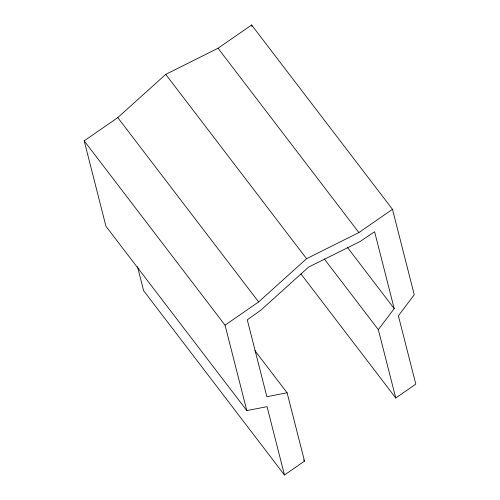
<?xml version="1.0" encoding="UTF-8"?>
<svg xmlns="http://www.w3.org/2000/svg" width="500" height="500" viewBox="0 0 500 500"><rect width="100%" height="100%" fill="white"/><g stroke="black" fill="none" stroke-linecap="round" stroke-linejoin="round"><path stroke-width="0.75" d="M284.469 475L267.044 406.656L246.819 410.6L105.969 226.287L84.194 140.856L117.781 117.613L165.731 74.381L218.038 48.238L251.625 25L392.481 209.312L414.256 294.744L398.387 315.775L415.806 384.119L395.756 397.994L378.331 329.65L394.2 308.619L374.606 231.731L360 241.581L308.631 267.075L260.681 310.3L247.275 319.837L266.875 396.725L287.1 392.781L304.519 461.125L284.469 475L143.613 290.688L137.487 266.65M246.819 410.6L225.044 325.169L258.631 301.931L306.581 258.7L358.894 232.556L392.481 209.312M218.038 48.238L358.894 232.556M347.25 247.181L394.2 308.619M324.269 258.906L378.331 329.65M165.731 74.381L306.581 258.7M300.906 273.875L395.756 397.994M117.781 117.613L258.631 301.931M254.85 350.581L287.1 392.781M84.194 140.856L225.044 325.169M303.569 459.881L304.519 461.125M251.625 25L252.013 26.513"/></g></svg>
